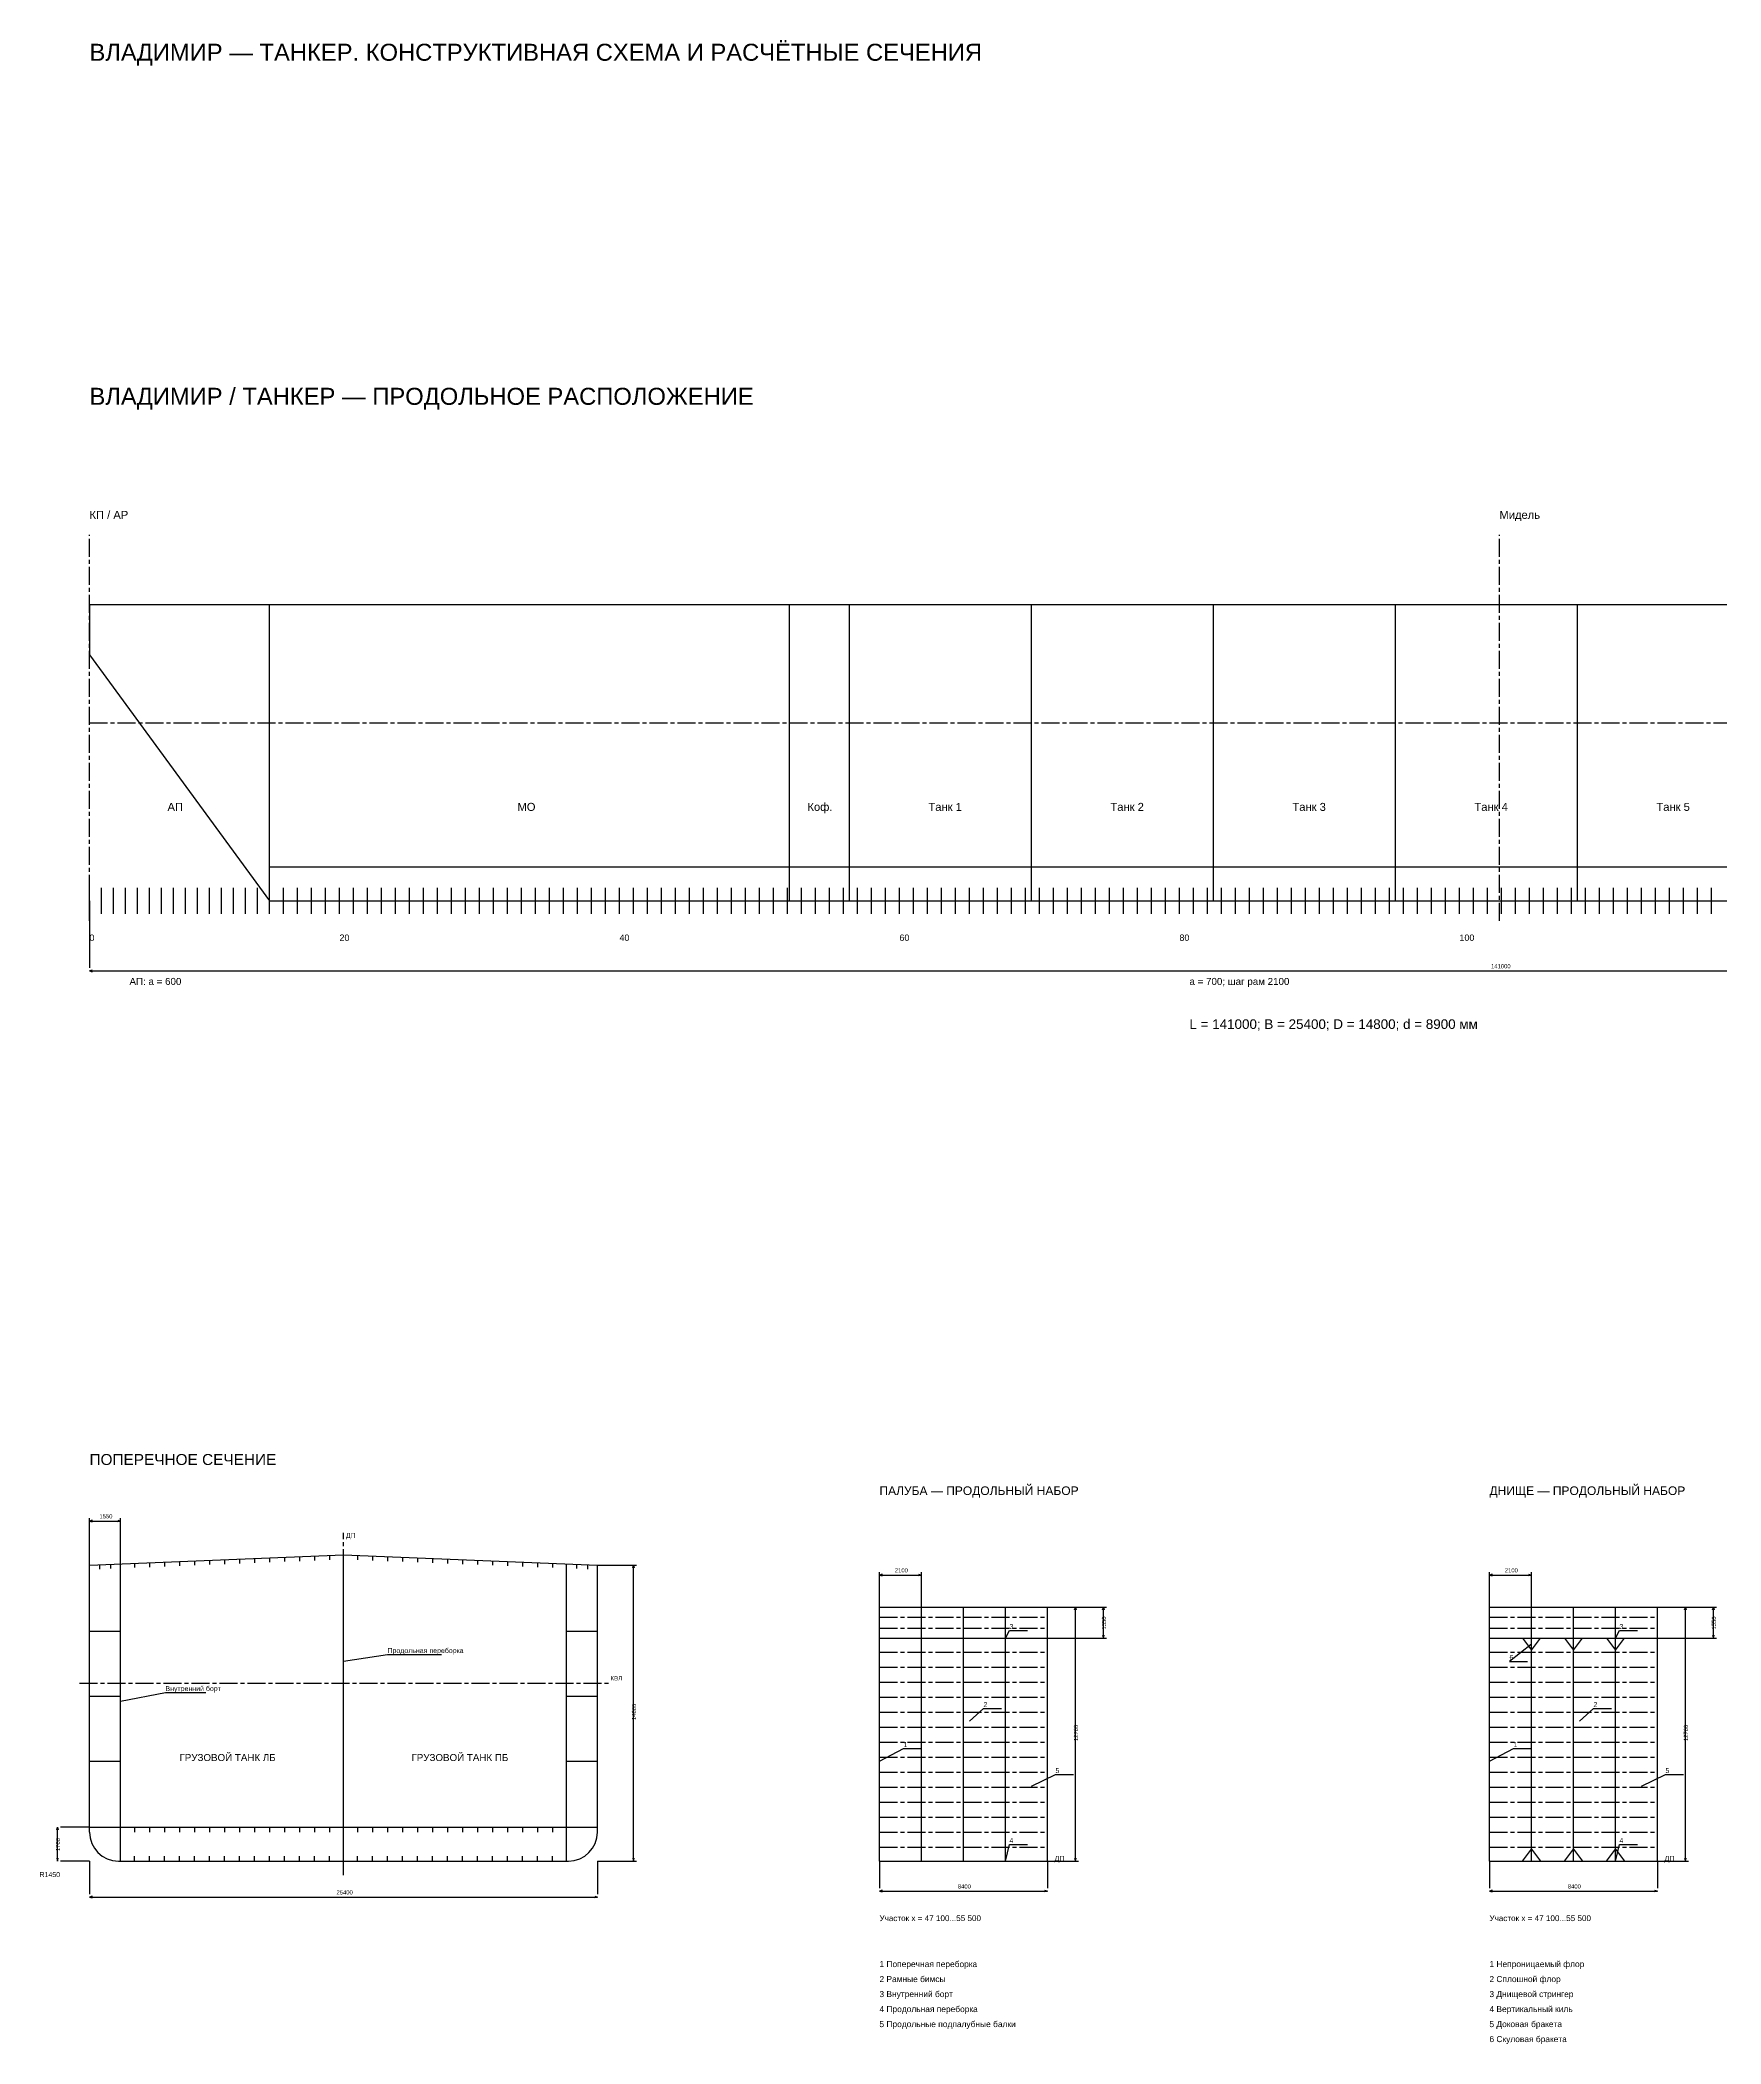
# Model space of a CAD drawing. Header units: millimetres. Extents: x -5500 to 147650, y -17240 to 192034.
# Drawn here: x -2471 to 81575, y 91860 to 192034 of the extents above; entities that cross this region are included whole.
import ezdxf

# ---------------------------------------------------------------- set-up
doc = ezdxf.new("R2010")
doc.units = ezdxf.units.MM
doc.linetypes.add('AXIS22', pattern=[1400, 900, -150, 200, -150])
for name, color, linetype in [('ARR_BOTTOM_CENTER', 30, 'AXIS22'), ('ARR_BOTTOM_DIM', 2, 'Continuous'), ('ARR_BOTTOM_HULL', 4, 'Continuous'), ('ARR_BOTTOM_MEMBER', 4, 'Continuous'), ('ARR_BOTTOM_SEAM', 7, 'Continuous'), ('ARR_BOTTOM_TEXT', 7, 'Continuous'), ('ARR_DECK_CENTER', 30, 'AXIS22'), ('ARR_DECK_DIM', 2, 'Continuous'), ('ARR_DECK_HULL', 4, 'Continuous'), ('ARR_DECK_MEMBER', 4, 'Continuous'), ('ARR_DECK_SEAM', 7, 'Continuous'), ('ARR_DECK_TEXT', 7, 'Continuous'), ('ARR_LONG_CENTER', 30, 'AXIS22'), ('ARR_LONG_DIM', 2, 'Continuous'), ('ARR_LONG_HULL', 4, 'Continuous'), ('ARR_LONG_MEMBER', 4, 'Continuous'), ('ARR_LONG_TEXT', 7, 'Continuous'), ('ARR_SECTION_CENTER', 30, 'AXIS22'), ('ARR_SECTION_DIM', 2, 'Continuous'), ('ARR_SECTION_HULL', 4, 'Continuous'), ('ARR_SECTION_MEMBER', 4, 'Continuous'), ('ARR_SECTION_SEAM', 7, 'Continuous'), ('ARR_SECTION_TEXT', 7, 'Continuous'), ('TITLE_TEXT', 7, 'Continuous')]:
    doc.layers.add(name, color=color, linetype=linetype)
doc.styles.add('RU', font='arial.ttf')

msp = doc.modelspace()

# ---------------------------------------------------------------- linework, layer by layer
at = {"layer": 'ARR_BOTTOM_CENTER'}
for p, q in [((70000, 113200), (78400, 113200)), ((70000, 112650), (78400, 112650)), ((70000, 111450), (78400, 111450)), ((70000, 110700), (78400, 110700)), ((70000, 109950), (78400, 109950)), ((70000, 109200), (78400, 109200)), ((70000, 108450), (78400, 108450)), ((70000, 107700), (78400, 107700)), ((70000, 106950), (78400, 106950)), ((70000, 106200), (78400, 106200)), ((70000, 105450), (78400, 105450)), ((70000, 104700), (78400, 104700)), ((70000, 103950), (78400, 103950)), ((70000, 103200), (78400, 103200)), ((70000, 102450), (78400, 102450)), ((70000, 101700), (78400, 101700))]:
    msp.add_line(p, q, dxfattribs=at)
at = {"layer": 'ARR_BOTTOM_DIM'}
for p, q in [((70000, 113700), (70000, 115450)), ((70000, 115300), (72100, 115300)), ((72100, 113700), (72100, 115450)), ((78400, 113700), (79950, 113700)), ((78400, 113700), (81350, 113700)), ((79800, 101000), (79800, 113700)), ((81200, 112150), (81200, 113700)), ((78400, 112150), (81350, 112150)), ((70000, 101000), (70000, 99650)), ((78400, 101000), (78400, 99650)), ((78400, 101000), (79950, 101000)), ((70000, 99500), (78400, 99500))]:
    msp.add_line(p, q, dxfattribs=at)
for points in [[(70140, 115340), (70000, 115300), (70140, 115260)], [(71960, 115340), (72100, 115300), (71960, 115260)], [(79760, 113560), (79800, 113700), (79840, 113560)], [(81160, 113560), (81200, 113700), (81240, 113560)], [(81160, 112290), (81200, 112150), (81240, 112290)], [(79760, 101140), (79800, 101000), (79840, 101140)], [(70140, 99540), (70000, 99500), (70140, 99460)], [(78260, 99540), (78400, 99500), (78260, 99460)]]:
    msp.add_lwpolyline(points, dxfattribs=at)
at = {"layer": 'ARR_BOTTOM_HULL'}
for p, q in [((70000, 113700), (78400, 113700)), ((70000, 112150), (78400, 112150)), ((70000, 101000), (78400, 101000))]:
    msp.add_line(p, q, dxfattribs=at)
at = {"layer": 'ARR_BOTTOM_MEMBER'}
for p, q in [((70000, 101000), (70000, 113700)), ((72100, 101000), (72100, 113700)), ((74200, 101000), (74200, 113700)), ((76300, 101000), (76300, 113700)), ((78400, 101000), (78400, 113700))]:
    msp.add_line(p, q, dxfattribs=at)
for points in [[(71650, 112150), (72100, 111550), (72550, 112150)], [(73750, 112150), (74200, 111550), (74650, 112150)], [(75850, 112150), (76300, 111550), (76750, 112150)], [(71650, 101000), (72100, 101600), (72550, 101000)], [(73750, 101000), (74200, 101600), (74650, 101000)], [(75850, 101000), (76300, 101600), (76750, 101000)]]:
    msp.add_lwpolyline(points, dxfattribs=at)
at = {"layer": 'ARR_BOTTOM_SEAM'}
for p, q in [((70000, 101000), (70000, 113700)), ((78400, 101000), (78400, 113700))]:
    msp.add_line(p, q, dxfattribs=at)
for points in [[(76300, 112150), (76500, 112530), (77400, 112530)], [(72100, 111850), (71000, 110980), (71900, 110980)], [(74500, 108000), (75200, 108630), (76100, 108630)], [(70000, 106000), (71200, 106630), (72100, 106630)], [(77600, 104750), (78800, 105330), (79700, 105330)], [(76300, 101000), (76500, 101830), (77400, 101830)]]:
    msp.add_lwpolyline(points, dxfattribs=at)
at = {"layer": 'ARR_DECK_CENTER'}
for p, q in [((39500, 113200), (47900, 113200)), ((39500, 112650), (47900, 112650)), ((39500, 111450), (47900, 111450)), ((39500, 110700), (47900, 110700)), ((39500, 109950), (47900, 109950)), ((39500, 109200), (47900, 109200)), ((39500, 108450), (47900, 108450)), ((39500, 107700), (47900, 107700)), ((39500, 106950), (47900, 106950)), ((39500, 106200), (47900, 106200)), ((39500, 105450), (47900, 105450)), ((39500, 104700), (47900, 104700)), ((39500, 103950), (47900, 103950)), ((39500, 103200), (47900, 103200)), ((39500, 102450), (47900, 102450)), ((39500, 101700), (47900, 101700))]:
    msp.add_line(p, q, dxfattribs=at)
at = {"layer": 'ARR_DECK_DIM'}
for p, q in [((39500, 113700), (39500, 115450)), ((39500, 115300), (41600, 115300)), ((41600, 113700), (41600, 115450)), ((47900, 113700), (49450, 113700)), ((47900, 113700), (50850, 113700)), ((49300, 101000), (49300, 113700)), ((50700, 112150), (50700, 113700)), ((47900, 112150), (50850, 112150)), ((39500, 101000), (39500, 99650)), ((47900, 101000), (47900, 99650)), ((47900, 101000), (49450, 101000)), ((39500, 99500), (47900, 99500))]:
    msp.add_line(p, q, dxfattribs=at)
for points in [[(39640, 115340), (39500, 115300), (39640, 115260)], [(41460, 115340), (41600, 115300), (41460, 115260)], [(49260, 113560), (49300, 113700), (49340, 113560)], [(50660, 113560), (50700, 113700), (50740, 113560)], [(50660, 112290), (50700, 112150), (50740, 112290)], [(49260, 101140), (49300, 101000), (49340, 101140)], [(39640, 99540), (39500, 99500), (39640, 99460)], [(47760, 99540), (47900, 99500), (47760, 99460)]]:
    msp.add_lwpolyline(points, dxfattribs=at)
at = {"layer": 'ARR_DECK_HULL'}
for p, q in [((39500, 113700), (47900, 113700)), ((39500, 112150), (47900, 112150)), ((39500, 101000), (47900, 101000))]:
    msp.add_line(p, q, dxfattribs=at)
at = {"layer": 'ARR_DECK_MEMBER'}
for p, q in [((39500, 101000), (39500, 113700)), ((41600, 101000), (41600, 113700)), ((43700, 101000), (43700, 113700)), ((45800, 101000), (45800, 113700)), ((47900, 101000), (47900, 113700))]:
    msp.add_line(p, q, dxfattribs=at)
at = {"layer": 'ARR_DECK_SEAM'}
for p, q in [((39500, 101000), (39500, 113700)), ((47900, 101000), (47900, 113700))]:
    msp.add_line(p, q, dxfattribs=at)
for points in [[(45800, 112150), (46000, 112530), (46900, 112530)], [(44000, 108000), (44700, 108630), (45600, 108630)], [(39500, 106000), (40700, 106630), (41600, 106630)], [(47100, 104750), (48300, 105330), (49200, 105330)], [(45800, 101000), (46000, 101830), (46900, 101830)]]:
    msp.add_lwpolyline(points, dxfattribs=at)
at = {"layer": 'ARR_LONG_CENTER'}
for p, q in [((0, 148000), (0, 167300)), ((70500, 148000), (70500, 167300)), ((0, 157900), (141000, 157900))]:
    msp.add_line(p, q, dxfattribs=at)
at = {"layer": 'ARR_LONG_DIM'}
for p, q in [((0, 149000), (0, 145650)), ((0, 145500), (141000, 145500))]:
    msp.add_line(p, q, dxfattribs=at)
msp.add_lwpolyline([(140, 145540), (0, 145500), (140, 145460)], dxfattribs=at)
at = {"layer": 'ARR_LONG_HULL'}
for p, q in [((9000, 149000), (9000, 163800)), ((35000, 149000), (35000, 163800)), ((38000, 149000), (38000, 163800)), ((47100, 149000), (47100, 163800)), ((56200, 149000), (56200, 163800)), ((65300, 149000), (65300, 163800)), ((74400, 149000), (74400, 163800)), ((9000, 150700), (129000, 150700))]:
    msp.add_line(p, q, dxfattribs=at)
msp.add_lwpolyline([(0, 161300), (9000, 149000), (129000, 149000), (141000, 163800), (0, 163800), (0, 161300)], dxfattribs=at)
at = {"layer": 'ARR_LONG_MEMBER'}
for p, q in [((0, 148350), (0, 149650)), ((600, 148350), (600, 149650)), ((1200, 148350), (1200, 149650)), ((1800, 148350), (1800, 149650)), ((2400, 148350), (2400, 149650)), ((3000, 148350), (3000, 149650)), ((3600, 148350), (3600, 149650)), ((4200, 148350), (4200, 149650)), ((4800, 148350), (4800, 149650)), ((5400, 148350), (5400, 149650)), ((6000, 148350), (6000, 149650)), ((6600, 148350), (6600, 149650)), ((7200, 148350), (7200, 149650)), ((7800, 148350), (7800, 149650)), ((8400, 148350), (8400, 149650)), ((9000, 148350), (9000, 149650)), ((9700, 148350), (9700, 149650)), ((10400, 148350), (10400, 149650)), ((11100, 148350), (11100, 149650)), ((11800, 148350), (11800, 149650)), ((12500, 148350), (12500, 149650)), ((13200, 148350), (13200, 149650)), ((13900, 148350), (13900, 149650)), ((14600, 148350), (14600, 149650)), ((15300, 148350), (15300, 149650)), ((16000, 148350), (16000, 149650)), ((16700, 148350), (16700, 149650)), ((17400, 148350), (17400, 149650)), ((18100, 148350), (18100, 149650)), ((18800, 148350), (18800, 149650)), ((19500, 148350), (19500, 149650)), ((20200, 148350), (20200, 149650)), ((20900, 148350), (20900, 149650)), ((21600, 148350), (21600, 149650)), ((22300, 148350), (22300, 149650)), ((23000, 148350), (23000, 149650)), ((23700, 148350), (23700, 149650)), ((24400, 148350), (24400, 149650)), ((25100, 148350), (25100, 149650)), ((25800, 148350), (25800, 149650)), ((26500, 148350), (26500, 149650)), ((27200, 148350), (27200, 149650)), ((27900, 148350), (27900, 149650)), ((28600, 148350), (28600, 149650)), ((29300, 148350), (29300, 149650)), ((30000, 148350), (30000, 149650)), ((30700, 148350), (30700, 149650)), ((31400, 148350), (31400, 149650)), ((32100, 148350), (32100, 149650)), ((32800, 148350), (32800, 149650)), ((33500, 148350), (33500, 149650)), ((34200, 148350), (34200, 149650)), ((34900, 148350), (34900, 149650)), ((35600, 148350), (35600, 149650)), ((36300, 148350), (36300, 149650)), ((37000, 148350), (37000, 149650)), ((37700, 148350), (37700, 149650)), ((38400, 148350), (38400, 149650)), ((39100, 148350), (39100, 149650)), ((39800, 148350), (39800, 149650)), ((40500, 148350), (40500, 149650)), ((41200, 148350), (41200, 149650)), ((41900, 148350), (41900, 149650)), ((42600, 148350), (42600, 149650)), ((43300, 148350), (43300, 149650)), ((44000, 148350), (44000, 149650)), ((44700, 148350), (44700, 149650)), ((45400, 148350), (45400, 149650)), ((46100, 148350), (46100, 149650)), ((46800, 148350), (46800, 149650)), ((47500, 148350), (47500, 149650)), ((48200, 148350), (48200, 149650)), ((48900, 148350), (48900, 149650)), ((49600, 148350), (49600, 149650)), ((50300, 148350), (50300, 149650)), ((51000, 148350), (51000, 149650)), ((51700, 148350), (51700, 149650)), ((52400, 148350), (52400, 149650)), ((53100, 148350), (53100, 149650)), ((53800, 148350), (53800, 149650)), ((54500, 148350), (54500, 149650)), ((55200, 148350), (55200, 149650)), ((55900, 148350), (55900, 149650)), ((56600, 148350), (56600, 149650)), ((57300, 148350), (57300, 149650)), ((58000, 148350), (58000, 149650)), ((58700, 148350), (58700, 149650)), ((59400, 148350), (59400, 149650)), ((60100, 148350), (60100, 149650)), ((60800, 148350), (60800, 149650)), ((61500, 148350), (61500, 149650)), ((62200, 148350), (62200, 149650)), ((62900, 148350), (62900, 149650)), ((63600, 148350), (63600, 149650)), ((64300, 148350), (64300, 149650)), ((65000, 148350), (65000, 149650)), ((65700, 148350), (65700, 149650)), ((66400, 148350), (66400, 149650)), ((67100, 148350), (67100, 149650)), ((67800, 148350), (67800, 149650)), ((68500, 148350), (68500, 149650)), ((69200, 148350), (69200, 149650)), ((69900, 148350), (69900, 149650)), ((70600, 148350), (70600, 149650)), ((71300, 148350), (71300, 149650)), ((72000, 148350), (72000, 149650)), ((72700, 148350), (72700, 149650)), ((73400, 148350), (73400, 149650)), ((74100, 148350), (74100, 149650)), ((74800, 148350), (74800, 149650)), ((75500, 148350), (75500, 149650)), ((76200, 148350), (76200, 149650)), ((76900, 148350), (76900, 149650)), ((77600, 148350), (77600, 149650)), ((78300, 148350), (78300, 149650)), ((79000, 148350), (79000, 149650)), ((79700, 148350), (79700, 149650)), ((80400, 148350), (80400, 149650)), ((81100, 148350), (81100, 149650))]:
    msp.add_line(p, q, dxfattribs=at)
at = {"layer": 'ARR_SECTION_CENTER'}
for p, q in [((12700, 100300), (12700, 117408)), ((-500, 109900), (26000, 109900))]:
    msp.add_line(p, q, dxfattribs=at)
at = {"layer": 'ARR_SECTION_DIM'}
for p, q in [((0, 115800), (0, 118150)), ((0, 118000), (1550, 118000)), ((1550, 115862), (1550, 118150)), ((25400, 115800), (27350, 115800)), ((27200, 101000), (27200, 115800)), ((-1600, 101000), (-1600, 102700)), ((0, 102700), (-1450, 102700)), ((0, 101000), (-1450, 101000)), ((0, 101000), (0, 99350)), ((25400, 101000), (25400, 99350)), ((25400, 101000), (27350, 101000)), ((0, 99200), (25400, 99200))]:
    msp.add_line(p, q, dxfattribs=at)
for points in [[(140, 118040), (0, 118000), (140, 117960)], [(1410, 118040), (1550, 118000), (1410, 117960)], [(27160, 115660), (27200, 115800), (27240, 115660)], [(-1640, 102560), (-1600, 102700), (-1560, 102560)], [(-1640, 101140), (-1600, 101000), (-1560, 101140)], [(27160, 101140), (27200, 101000), (27240, 101140)], [(140, 99240), (0, 99200), (140, 99160)], [(25260, 99240), (25400, 99200), (25260, 99160)]]:
    msp.add_lwpolyline(points, dxfattribs=at)
at = {"layer": 'ARR_SECTION_HULL'}
for p, q in [((12700, 101000), (12700, 116308)), ((0, 102450), (0, 115800)), ((1550, 101000), (1550, 115862)), ((23850, 101000), (23850, 115862)), ((25400, 102450), (25400, 115800)), ((0, 112500), (1550, 112500)), ((23850, 112500), (25400, 112500)), ((0, 109250), (1550, 109250)), ((23850, 109250), (25400, 109250)), ((0, 106000), (1550, 106000)), ((23850, 106000), (25400, 106000)), ((0, 102700), (25400, 102700)), ((1450, 101000), (23950, 101000))]:
    msp.add_line(p, q, dxfattribs=at)
msp.add_lwpolyline([(0, 115800), (12700, 116308), (25400, 115800)], dxfattribs=at)
for centre, start, end in [((1450, 102450), 180, 270), ((23950, 102450), 270, 360)]:
    msp.add_arc(centre, 1450, start, end, dxfattribs=at)
at = {"layer": 'ARR_SECTION_MEMBER'}
for p, q in [((10500, 116220), (10500, 116000)), ((11250, 116250), (11250, 116030)), ((12000, 116280), (12000, 116060)), ((13400, 116280), (13400, 116060)), ((14150, 116250), (14150, 116030)), ((14900, 116220), (14900, 116000)), ((500, 115820), (500, 115600)), ((1050, 115842), (1050, 115622)), ((2250, 115890), (2250, 115670)), ((3000, 115920), (3000, 115700)), ((3750, 115950), (3750, 115730)), ((4500, 115980), (4500, 115760)), ((5250, 116010), (5250, 115790)), ((6000, 116040), (6000, 115820)), ((6750, 116070), (6750, 115850)), ((7500, 116100), (7500, 115880)), ((8250, 116130), (8250, 115910)), ((9000, 116160), (9000, 115940)), ((9750, 116190), (9750, 115970)), ((15650, 116190), (15650, 115970)), ((16400, 116160), (16400, 115940)), ((17150, 116130), (17150, 115910)), ((17900, 116100), (17900, 115880)), ((18650, 116070), (18650, 115850)), ((19400, 116040), (19400, 115820)), ((20150, 116010), (20150, 115790)), ((20900, 115980), (20900, 115760)), ((21650, 115950), (21650, 115730)), ((22400, 115920), (22400, 115700)), ((23150, 115890), (23150, 115670)), ((24350, 115842), (24350, 115622)), ((24900, 115820), (24900, 115600)), ((2250, 102700), (2250, 102450)), ((3000, 102700), (3000, 102450)), ((3750, 102700), (3750, 102450)), ((4500, 102700), (4500, 102450)), ((5250, 102700), (5250, 102450)), ((6000, 102700), (6000, 102450)), ((6750, 102700), (6750, 102450)), ((7500, 102700), (7500, 102450)), ((8250, 102700), (8250, 102450)), ((9000, 102700), (9000, 102450)), ((9750, 102700), (9750, 102450)), ((10500, 102700), (10500, 102450)), ((11250, 102700), (11250, 102450)), ((12000, 102700), (12000, 102450)), ((13400, 102700), (13400, 102450)), ((14150, 102700), (14150, 102450)), ((14900, 102700), (14900, 102450)), ((15650, 102700), (15650, 102450)), ((16400, 102700), (16400, 102450)), ((17150, 102700), (17150, 102450)), ((17900, 102700), (17900, 102450)), ((18650, 102700), (18650, 102450)), ((19400, 102700), (19400, 102450)), ((20150, 102700), (20150, 102450)), ((20900, 102700), (20900, 102450)), ((21650, 102700), (21650, 102450)), ((22400, 102700), (22400, 102450)), ((23150, 102700), (23150, 102450)), ((2250, 101000), (2250, 101250)), ((3000, 101000), (3000, 101250)), ((3750, 101000), (3750, 101250)), ((4500, 101000), (4500, 101250)), ((5250, 101000), (5250, 101250)), ((6000, 101000), (6000, 101250)), ((6750, 101000), (6750, 101250)), ((7500, 101000), (7500, 101250)), ((8250, 101000), (8250, 101250)), ((9000, 101000), (9000, 101250)), ((9750, 101000), (9750, 101250)), ((10500, 101000), (10500, 101250)), ((11250, 101000), (11250, 101250)), ((12000, 101000), (12000, 101250)), ((13400, 101000), (13400, 101250)), ((14150, 101000), (14150, 101250)), ((14900, 101000), (14900, 101250)), ((15650, 101000), (15650, 101250)), ((16400, 101000), (16400, 101250)), ((17150, 101000), (17150, 101250)), ((17900, 101000), (17900, 101250)), ((18650, 101000), (18650, 101250)), ((19400, 101000), (19400, 101250)), ((20150, 101000), (20150, 101250)), ((20900, 101000), (20900, 101250)), ((21650, 101000), (21650, 101250)), ((22400, 101000), (22400, 101250)), ((23150, 101000), (23150, 101250))]:
    msp.add_line(p, q, dxfattribs=at)
at = {"layer": 'ARR_SECTION_SEAM'}
for points in [[(12700, 111000), (14900, 111330), (17600, 111330)], [(1550, 109000), (3800, 109430), (5825, 109430)]]:
    msp.add_lwpolyline(points, dxfattribs=at)

# ---------------------------------------------------------------- texts
at = {"layer": 'ARR_BOTTOM_DIM', "style": 'RU'}
for s, p in [('2100', (70770, 115430)), ('8400', (73920, 99630))]:
    msp.add_text(s, height=210, dxfattribs=at).set_placement(p)
for s, p in [('1550', (81330, 112575)), ('12700', (79930, 107000))]:
    msp.add_text(s, height=210, rotation=90, dxfattribs=at).set_placement(p)
at = {"layer": 'ARR_BOTTOM_TEXT', "style": 'RU'}
for s, height, p in [('ДНИЩЕ — ПРОДОЛЬНЫЙ НАБОР', 430, (70000, 119300)), ('3', 250, (76500, 112600)), ('6', 250, (71000, 111050)), ('2', 250, (75200, 108700)), ('1', 250, (71200, 106700)), ('5', 250, (78800, 105400)), ('4', 250, (76500, 101900)), ('ДП', 260, (78750, 101000)), ('Участок x = 47 100...55 500', 290, (70000, 98000)), ('2 Сплошной флор', 300, (70000, 94950)), ('1 Непроницаемый флор', 300, (70000, 95700)), ('3 Днищевой стрингер', 300, (70000, 94200)), ('4 Вертикальный киль', 300, (70000, 93450)), ('5 Доковая бракета', 300, (70000, 92700)), ('6 Скуловая бракета', 300, (70000, 91950))]:
    msp.add_text(s, height=height, dxfattribs=at).set_placement(p)
at = {"layer": 'ARR_DECK_DIM', "style": 'RU'}
for s, p in [('2100', (40270, 115430)), ('8400', (43420, 99630))]:
    msp.add_text(s, height=210, dxfattribs=at).set_placement(p)
for s, p in [('1550', (50830, 112575)), ('12700', (49430, 107000))]:
    msp.add_text(s, height=210, rotation=90, dxfattribs=at).set_placement(p)
at = {"layer": 'ARR_DECK_TEXT', "style": 'RU'}
for s, height, p in [('ПАЛУБА — ПРОДОЛЬНЫЙ НАБОР', 430, (39500, 119300)), ('3', 250, (46000, 112600)), ('2', 250, (44700, 108700)), ('1', 250, (40700, 106700)), ('5', 250, (48300, 105400)), ('4', 250, (46000, 101900)), ('ДП', 260, (48250, 101000)), ('Участок x = 47 100...55 500', 290, (39500, 98000)), ('2 Рамные бимсы', 300, (39500, 94950)), ('1 Поперечная переборка', 300, (39500, 95700)), ('3 Внутренний борт', 300, (39500, 94200)), ('4 Продольная переборка', 300, (39500, 93450)), ('5 Продольные подпалубные балки', 300, (39500, 92700))]:
    msp.add_text(s, height=height, dxfattribs=at).set_placement(p)
at = {"layer": 'ARR_LONG_DIM', "style": 'RU'}
msp.add_text('141000', height=210, dxfattribs=at).set_placement((70080, 145630))
at = {"layer": 'ARR_LONG_TEXT', "style": 'RU'}
for s, height, p in [('ВЛАДИМИР / ТАНКЕР — ПРОДОЛЬНОЕ РАСПОЛОЖЕНИЕ', 850, (0, 173800)), ('КП / AP', 400, (0, 168100)), ('Мидель', 400, (70500, 168100)), ('АП', 400, (3900, 153500)), ('МО', 400, (21400, 153500)), ('Коф.', 400, (35900, 153500)), ('Танк 1', 400, (41950, 153500)), ('Танк 2', 400, (51050, 153500)), ('Танк 3', 400, (60150, 153500)), ('Танк 4', 400, (69250, 153500)), ('Танк 5', 400, (78350, 153500)), ('0', 320, (0, 147000)), ('20', 320, (12500, 147000)), ('40', 320, (26500, 147000)), ('60', 320, (40500, 147000)), ('80', 320, (54500, 147000)), ('100', 320, (68500, 147000)), ('АП: a = 600', 350, (2000, 144800)), ('a = 700; шаг рам 2100', 350, (55000, 144800)), ('L = 141000; B = 25400; D = 14800; d = 8900 мм', 480, (55000, 142600))]:
    msp.add_text(s, height=height, dxfattribs=at).set_placement(p)
at = {"layer": 'ARR_SECTION_DIM', "style": 'RU'}
for s, p in [('1550', (495, 118130)), ('25400', (12350, 99330))]:
    msp.add_text(s, height=210, dxfattribs=at).set_placement(p)
for s, p in [('14800', (27330, 108050)), ('1700', (-1470, 101500))]:
    msp.add_text(s, height=210, rotation=90, dxfattribs=at).set_placement(p)
at = {"layer": 'ARR_SECTION_TEXT', "style": 'RU'}
for s, height, p in [('ПОПЕРЕЧНОЕ СЕЧЕНИЕ', 550, (0, 120800)), ('ДП', 250, (12820, 117158)), ('Продольная переборка', 250, (14900, 111400)), ('КВЛ', 220, (26050, 110030)), ('Внутренний борт', 250, (3800, 109500)), ('ГРУЗОВОЙ ТАНК ЛБ', 350, (4500, 106000)), ('ГРУЗОВОЙ ТАНК ПБ', 350, (16100, 106000)), ('R1450', 250, (-2500, 100200))]:
    msp.add_text(s, height=height, dxfattribs=at).set_placement(p)
at = {"layer": 'TITLE_TEXT', "style": 'RU'}
msp.add_text('ВЛАДИМИР — ТАНКЕР. КОНСТРУКТИВНАЯ СХЕМА И РАСЧЁТНЫЕ СЕЧЕНИЯ', height=850, dxfattribs=at).set_placement((0, 191000))

doc.saveas('drawing.dxf')
